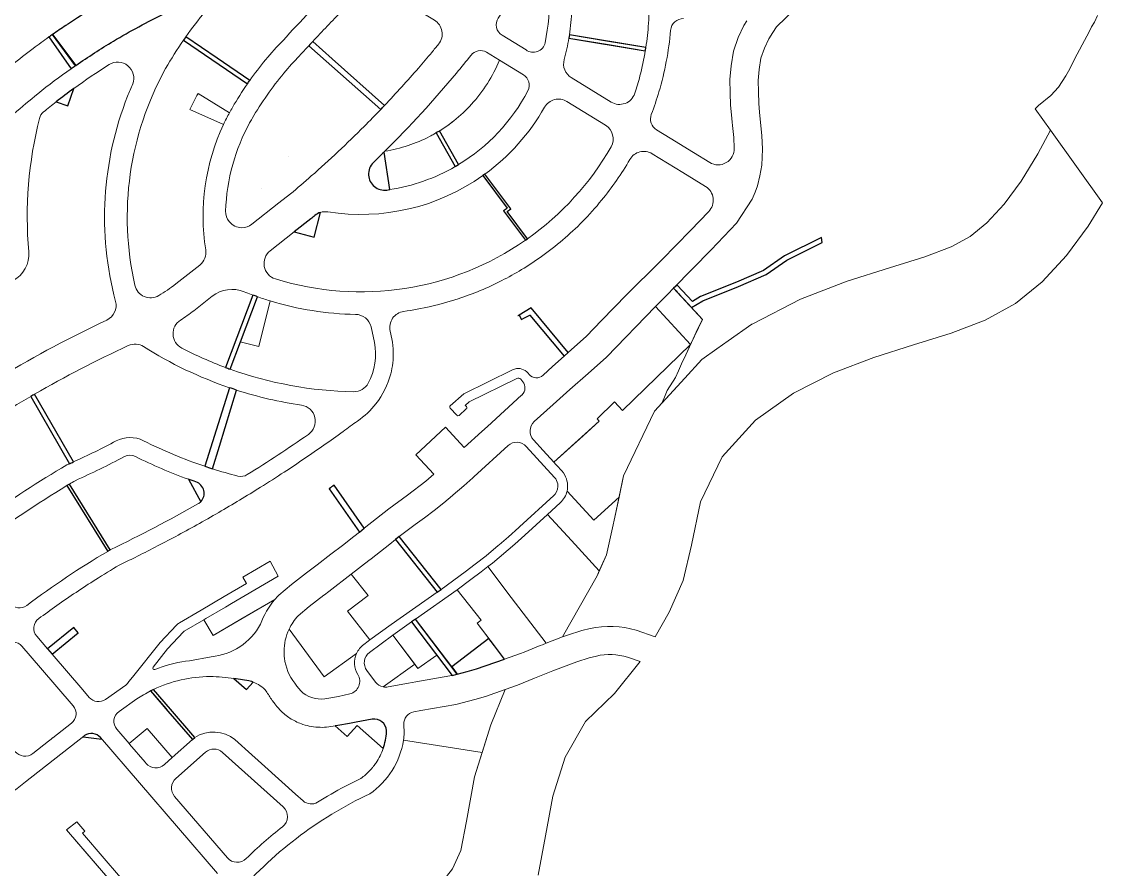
# Model space of a CAD drawing. Header units: inches. Extents: x 175858 to 195396, y 2973160 to 2975121.
# Drawn here: x 176237 to 176907, y 2974121 to 2974647 of the extents above; entities that cross this region are included whole.
import ezdxf

# ---------------------------------------------------------------- set-up
doc = ezdxf.new("R2010")
doc.units = ezdxf.units.IN
doc.header["$MEASUREMENT"] = 0
for name, color, linetype, lineweight in [('E4-Flood Prone-hatch', 105, 'Continuous', 13), ('E5-National Imp Open Space Hatch', 116, 'Continuous', 13), ('E6-Local Open Space Hatch', 62, 'Continuous', 13), ('Plot Boundary old', 250, 'Continuous', 5), ('Proposed Amenities Hatch', 20, 'Continuous', 13), ('Proposed Institutional Hatch', 145, 'Continuous', 13), ('UV-2-High Density Hatch', 31, 'Continuous', 13), ('UV-3-Low Density Hatch', 41, 'Continuous', 13)]:
    doc.layers.add(name, color=color, linetype=linetype, lineweight=lineweight)
doc.layers.add('Off Street Footpath Hatch', color=22, linetype='Continuous')
doc.layers.add('Proposed Service Plots Hatch', color=11, linetype='Continuous')
doc.layers.add('UC-2 Urban Centre', color=7, linetype='Continuous', lineweight=13, true_color=0xda0b2e)

msp = doc.modelspace()

# ---------------------------------------------------------------- linework, layer by layer
msp.add_lwpolyline([(176280.93, 2974654.86, 0.009923), (176266.09, 2974645.54, 0.001133), (176264.42, 2974644.44, 0.005669), (176256.14, 2974638.81), (176270.68, 2974619.69, -0.016629), (176294.01, 2974634.72, -0.021765), (176325.96, 2974651.98, 0.055051), (176335.24, 2974657.83)], format="xyb")
at = {"layer": 'E4-Flood Prone-hatch'}
msp.add_lwpolyline([(176885.04, 2974501.7), (176898.52, 2974520.05), (176907.37, 2974534.5), (176875.16, 2974579.6), (176867.28, 2974564.78), (176856.98, 2974547.95), (176846.42, 2974533.58), (176835.8, 2974522.1), (176825.3, 2974513.62), (176813.52, 2974507.06), (176797.23, 2974500.86), (176775.36, 2974494.1), (176749.15, 2974485.84), (176720.19, 2974474.67), (176690.47, 2974459.49), (176689.9, 2974459.2), (176675.32, 2974448.86), (176668.27, 2974443.87), (176659.02, 2974437.31), (176648.34, 2974425.71), (176629.59, 2974405.33), (176610.43, 2974365.24), (176605.02, 2974339.54), (176603.62, 2974332.94), (176599.77, 2974316.12), (176593.96, 2974303.13), (176572.61, 2974265.19), (176575.58, 2974266.33), (176584.42, 2974269.26), (176589.6, 2974270.42, -0.12911), (176618.24, 2974269.41), (176630.06, 2974265.33), (176638.67, 2974280.62), (176647.41, 2974300.18), (176652.46, 2974322.2), (176658.13, 2974349.08), (176671.47, 2974377), (176692.24, 2974399.57), (176715.87, 2974416.32), (176740.61, 2974428.96), (176765.68, 2974438.62), (176790.25, 2974446.37), (176813.51, 2974453.56), (176834.68, 2974461.61), (176853.38, 2974472.02), (176870.04, 2974485.48)], format="xyb", close=True, dxfattribs=at)
msp.add_lwpolyline([(176557.41, 2974117.5), (176562.08, 2974141.79), (176566.56, 2974166.5), (176574.16, 2974190.64), (176586.71, 2974212.76), (176604.72, 2974230.23), (176620.65, 2974250.06), (176612.89, 2974252.74, 0.126197), (176593.57, 2974253.37), (176589.09, 2974252.37), (176581.48, 2974249.85), (176566.57, 2974244.12), (176555.25, 2974239.57), (176544.66, 2974235.22), (176536.95, 2974232.56), (176528.06, 2974210.7), (176517.93, 2974178.51), (176512.93, 2974150.98), (176509.42, 2974132.74), (176504.3, 2974121.42), (176494.58, 2974109.09)], format="xyb", dxfattribs=at)
at = {"layer": 'E5-National Imp Open Space Hatch'}
for points in [[(176728.38, 2974666.2), (176705.34, 2974643.69), (176702.88, 2974640.12), (176700.43, 2974636.11), (176697.74, 2974630.42), (176695.57, 2974624.14), (176694.46, 2974617.22), (176693.81, 2974610.34), (176693.99, 2974603.19), (176694.29, 2974596.02), (176694.74, 2974590.59), (176695.38, 2974584.24), (176696.23, 2974576.26), (176696.55, 2974567.73), (176696.11, 2974557.87), (176694.94, 2974551.29), (176693.49, 2974545.06), (176692.12, 2974541.03), (176690.12, 2974536.81), (176680.41, 2974521.75), (176664.64, 2974505.22), (176641.45, 2974481.43, -0.000098), (176647.34, 2974475.07), (176648.64, 2974473.68), (176651.48, 2974470.62), (176655.16, 2974466.65), (176657.19, 2974464.47), (176659.31, 2974462.18), (176656.52, 2974456.49), (176652.52, 2974447.75), (176648.94, 2974440.2), (176646.29, 2974434.64), (176644.44, 2974430.34), (176642.59, 2974426.04), (176637.5, 2974417.96), (176635.73, 2974413.94), (176634.09, 2974410.22), (176648.34, 2974425.71), (176659.02, 2974437.31), (176668.27, 2974443.87), (176675.32, 2974448.86), (176689.9, 2974459.2), (176690.47, 2974459.49), (176720.19, 2974474.67), (176749.15, 2974485.84), (176775.36, 2974494.1), (176797.23, 2974500.86), (176813.52, 2974507.06), (176825.3, 2974513.62), (176835.8, 2974522.1), (176846.42, 2974533.58), (176856.98, 2974547.95), (176867.28, 2974564.78), (176875.16, 2974579.6), (176865.73, 2974592.8)], [(176368.87, 2974103.47, -0.108421), (176453.01, 2974167.93, 0.204344), (176473.89, 2974201.11), (176522.64, 2974193.48), (176517.93, 2974178.51), (176512.93, 2974150.98), (176509.42, 2974132.74), (176504.3, 2974121.42), (176494.58, 2974109.09)]]:
    msp.add_lwpolyline(points, format="xyb", dxfattribs=at)
msp.add_lwpolyline([(176865.73, 2974592.8), (176867.8, 2974594.81), (176875.46, 2974600.93), (176880.05, 2974606.11), (176884.68, 2974613.29), (176887.25, 2974617.46), (176890.31, 2974623.96), (176897.75, 2974637.86), (176900.02, 2974642.07), (176900.59, 2974643.56), (176902.53, 2974646.39), (176904.28, 2974650.67)], dxfattribs=at)
at = {"layer": 'E6-Local Open Space Hatch'}
for points in [[(176346.46, 2974602.23, 0.017555), (176341.45, 2974592.35), (176362.28, 2974583.07, -0.015227), (176365.96, 2974590.33)], [(176391.24, 2974473.61, -0.010816), (176383.29, 2974476.22), (176372.7, 2974448.18), (176384.12, 2974445.31)], [(176605.02, 2974339.54), (176607.64, 2974352.01), (176591.93, 2974337.68), (176575.35, 2974355.69, -0.153639), (176571.13, 2974348.42), (176563.26, 2974341.25), (176578.03, 2974325), (176595.31, 2974306.14), (176599.77, 2974316.12), (176603.62, 2974332.94)], [(176385.25, 2974273.07, -0.089411), (176394.12, 2974288.47), (176383.68, 2974282.37), (176371.4, 2974275.2), (176355.78, 2974266.08), (176350.04, 2974275.9), (176337.93, 2974268.8, 0.03693), (176337.69, 2974268.63, 0.036571), (176337.47, 2974268.44), (176327.62, 2974257.82), (176318.59, 2974246.56, 0.767057), (176319.74, 2974245, -0.006903), (176321.97, 2974245.84, -0.071603), (176341.27, 2974250.48), (176354.59, 2974252.92, 0.248855)], [(176445.62, 2974241.91, -0.248917), (176444.83, 2974255.01), (176424.8, 2974240.41), (176402.96, 2974270.14, 0.111291), (176399.8, 2974256.15, 0.000004), (176399.8, 2974256.15, 0.031091), (176400.05, 2974252.11, 0.131645), (176406.41, 2974236.47), (176407.83, 2974234.6), (176410.16, 2974231.72, 0.221075), (176425.17, 2974226.79), (176433.49, 2974228.29), (176440.65, 2974229.96, 0.509676)], [(176494.48, 2974254), (176482.89, 2974245.68), (176480.9, 2974248.3), (176461.32, 2974234.25, 0.051648), (176462.96, 2974234.08, 0.044515), (176464.38, 2974234.2), (176477.1, 2974236.49), (176481.56, 2974237.3), (176502.62, 2974241.05), (176504.07, 2974241.41)], [(176314.94, 2974208.54), (176303.66, 2974199.14), (176303.98, 2974198.77), (176313.68, 2974187.5), (176314.24, 2974186.84, 0.418437), (176325.61, 2974186.07), (176330.53, 2974190.43)]]:
    msp.add_lwpolyline(points, format="xyb", close=True, dxfattribs=at)
at = {"layer": 'Off Street Footpath Hatch'}
for points in [[(176256.14, 2974638.81, 0.001477), (176254, 2974637.32), (176267.71, 2974617.62, -0.005379), (176270.41, 2974619.5)], [(176338.91, 2974637.4), (176337.48, 2974635.35), (176377.12, 2974608.28, -0.002878), (176378.54, 2974610.31), (176358.31, 2974624.13)], [(176429.62, 2974623.79), (176417.6, 2974634.48, 0.00057), (176415.21, 2974631.91), (176459.78, 2974592.36, 0.001243), (176462.16, 2974594.86)], [(176576.84, 2974638.59, -0.003803), (176576.52, 2974636.63), (176623.87, 2974628.73, 0.002812), (176624.19, 2974630.72), (176576.84, 2974638.59, -0.003803)], [(176496.22, 2974579.08, -0.006196), (176494.25, 2974577.9), (176505.97, 2974556.95, 0.004922), (176507.95, 2974558.12), (176496.22, 2974579.08, -0.006196)], [(176524.37, 2974552.25, -0.003026), (176523.09, 2974551.33), (176538.27, 2974531.06, -0.004596), (176535.95, 2974529.42), (176549.56, 2974511.25, 0.00228), (176550.89, 2974512.19), (176538.27, 2974529.09), (176540.53, 2974530.72), (176524.37, 2974552.25, -0.003026)], [(176681.67, 2974482.49), (176698.75, 2974489.91), (176711.72, 2974498.93), (176733.54, 2974509.76), (176733.06, 2974512.87), (176710.19, 2974501.52), (176697.28, 2974492.54), (176680.52, 2974485.26), (176658.16, 2974476.3), (176653.08, 2974473.3), (176643.65, 2974483.47), (176641.45, 2974481.43), (176641.45, 2974481.43, -0.000098), (176647.34, 2974475.08), (176650.43, 2974471.74), (176652.52, 2974469.49), (176659.49, 2974473.6)], [(176363.52, 2974432.37, 0.003114), (176366.34, 2974431.34), (176372.71, 2974448.21), (176383.31, 2974476.25, -0.003881), (176380.49, 2974477.27, -0.000002), (176380.49, 2974477.27), (176380.49, 2974477.27), (176363.52, 2974432.37, 0.003114)], [(176553, 2974469.31), (176545.63, 2974464.86), (176545.68, 2974464.77), (176547.14, 2974462.15, 0.006674), (176552.34, 2974464.88), (176573.64, 2974439.45), (176576.13, 2974441.68), (176553, 2974469.31)], [(176350.64, 2974371.08, 0.004254), (176355.44, 2974369.51), (176359.72, 2974383.46), (176370.43, 2974418.3, -0.004733), (176365.91, 2974419.8), (176350.64, 2974371.08, 0.004254)], [(176245.13, 2974415.78, 0.000932), (176242.81, 2974414.44), (176254.84, 2974393.53), (176266.85, 2974372.67, 0.001121), (176269.29, 2974373.79)], [(176266.68, 2974360, 0.000624), (176265.14, 2974359.07), (176290.43, 2974318.31, -0.000824), (176291.98, 2974319.23), (176266.68, 2974360, 0.000624)], [(176430.88, 2974359.3, 0.000557), (176427.76, 2974357.17), (176446.62, 2974330.27), (176449.58, 2974332.62)], [(176318.84, 2974232.64, 0.006012), (176317.08, 2974231.77), (176326.54, 2974220.78), (176327.83, 2974219.28), (176343.09, 2974201.55), (176344.51, 2974202.81), (176329.36, 2974220.41)]]:
    msp.add_lwpolyline(points, format="xyb", close=True, dxfattribs=at)
for points in [[(176471.29, 2974327.49), (176468.93, 2974325.62), (176494.8, 2974292.96), (176497.26, 2974294.69)], [(176481.3, 2974276.28), (176478.85, 2974274.54), (176504.07, 2974241.41), (176507.25, 2974242.19)]]:
    msp.add_lwpolyline(points, close=True, dxfattribs=at)
at = {"layer": 'Plot Boundary old', "flags": 128}
for points in [[(176402.74, 2974563.13), (176402.74, 2974563.13)], [(176385.81, 2974543.47), (176385.81, 2974543.47)]]:
    msp.add_lwpolyline(points, close=True, dxfattribs=at)
at = {"layer": 'Proposed Amenities Hatch'}
for points in [[(176564.11, 2974664.71, 0.740064), (176545.53, 2974669.26, -0.014925), (176532.68, 2974649.05, 0.429928), (176535.01, 2974638.42), (176549.91, 2974629.32, 0.546934), (176561.73, 2974633.77, 0.066651)], [(176515.81, 2974626, -0.370384), (176525.4, 2974627.89), (176533.4, 2974622.98, -0.088094), (176516.06, 2974595.54, -0.040168), (176505.18, 2974585.37, -0.04027), (176492.77, 2974577.05, -0.008079), (176490.13, 2974575.63, -0.039239), (176476.72, 2974569.98, -0.039828), (176462.38, 2974566.45, 0.023024), (176506.73, 2974614.89, 0.008871), (176515.81, 2974626, -0.370384)], [(176629.59, 2974405.33), (176634.09, 2974410.22), (176635.73, 2974413.94), (176637.5, 2974417.96), (176642.59, 2974426.04), (176644.44, 2974430.34), (176646.29, 2974434.64), (176648.94, 2974440.2), (176651.96, 2974446.57), (176609.77, 2974405.58), (176604.77, 2974410.97), (176593.98, 2974400.48), (176595.31, 2974399.04), (176567.23, 2974373.54), (176568.49, 2974372.17), (176570.04, 2974370.48, -0.074035), (176573.9, 2974365.63, -0.185626), (176575.35, 2974355.69), (176591.93, 2974337.68), (176607.64, 2974352.01), (176610.43, 2974365.24)]]:
    msp.add_lwpolyline(points, format="xyb", close=True, dxfattribs=at)
msp.add_lwpolyline([(176641.45, 2974481.43), (176637.91, 2974477.89), (176633.67, 2974473.64), (176630.14, 2974470.1), (176651.96, 2974446.57), (176659.31, 2974462.18), (176641.45, 2974481.43)], close=True, dxfattribs=at)
at = {"layer": 'Proposed Institutional Hatch'}
for points in [[(176593.96, 2974303.13), (176595.31, 2974306.14), (176578.03, 2974325), (176563.26, 2974341.25), (176549.09, 2974328.32), (176542.87, 2974322.77), (176529.03, 2974310.94), (176526.23, 2974308.81), (176540.78, 2974289.72), (176562.46, 2974261.28), (176572.61, 2974265.19), (176593.96, 2974303.13)], [(176522.09, 2974275.66), (176507.16, 2974294.51), (176481.3, 2974276.28), (176503.88, 2974246.62), (176526.89, 2974264.18), (176519.56, 2974273.78), (176522.09, 2974275.66)]]:
    msp.add_lwpolyline(points, close=True, dxfattribs=at)
for points in [[(176439.21, 2974281.11), (176452.04, 2974290.89), (176441.54, 2974304.14), (176427.52, 2974293.43), (176424.92, 2974291.44), (176424.45, 2974291.07), (176415.32, 2974284.05), (176408.57, 2974278.39, 0.076988), (176402.96, 2974270.14), (176424.8, 2974240.41), (176444.83, 2974255.01, -0.126767), (176449.22, 2974260.45), (176451.98, 2974262.55), (176453.05, 2974263.33), (176439.21, 2974281.11)], [(176467.24, 2974266.31), (176452.79, 2974255.63, 0.416441), (176451.19, 2974244.39), (176456.58, 2974237.25, 0.181192), (176461.32, 2974234.25), (176480.9, 2974248.3), (176467.24, 2974266.31)]]:
    msp.add_lwpolyline(points, format="xyb", close=True, dxfattribs=at)
at = {"layer": 'Proposed Service Plots Hatch'}
for points in [[(176269.4, 2974605.3, 0.008304), (176258.44, 2974597.05), (176265.68, 2974594.6), (176269.4, 2974605.3, 0.008304)], [(176461.91, 2974565.97, -0.003266), (176455.26, 2974559.44, 0.219338), (176452.23, 2974551.64, 0.436746), (176463.6, 2974542.36, 0.003783), (176465.35, 2974542.62), (176461.91, 2974565.97, -0.003266)], [(176422.35, 2974528.49, 0.097875), (176418.95, 2974526.61, -0.01001), (176416.36, 2974524.44), (176406.19, 2974516.45), (176418.57, 2974513.22), (176422.35, 2974528.49, 0.097875)], [(176348.15, 2974349.06, 0.548077), (176345.19, 2974361.36, -0.003967), (176340.49, 2974363.02), (176348.15, 2974349.06, 0.548077)], [(176380.6, 2974237.22, 0.004762), (176380.27, 2974237.33, 0.007384), (176379.74, 2974237.49, 0.025326), (176377.92, 2974237.92), (176374.12, 2974238.62, 0.010859), (176368.76, 2974239.49), (176376.46, 2974232.6)], [(176454.55, 2974214.15), (176444.56, 2974212.36), (176440.37, 2974211.59), (176433.12, 2974210.27), (176431.62, 2974210.05), (176438.99, 2974203.43), (176445.25, 2974210.4), (176461.27, 2974196, 0.069152), (176463.4, 2974206.45), (176463.36, 2974207.13, 0.45245)], [(176276.06, 2974204.01), (176275.66, 2974203.74), (176275.19, 2974203.37), (176286.77, 2974201.91), (176286.04, 2974202.76, 0.38497)]]:
    msp.add_lwpolyline(points, format="xyb", close=True, dxfattribs=at)
for points in [[(176272.16, 2974267.75), (176269.5, 2974271.12), (176253.13, 2974257.86), (176255.93, 2974254.61), (176272.16, 2974267.75)], [(176536.57, 2974251.47), (176530.27, 2974259.75), (176526.89, 2974264.18), (176503.88, 2974246.62), (176507.25, 2974242.19), (176513.41, 2974243.71), (176519.13, 2974245.45), (176536.57, 2974251.47)]]:
    msp.add_lwpolyline(points, close=True, dxfattribs=at)
at = {"layer": 'UC-2 Urban Centre', "flags": 128}
for points in [[(176599.96, 2974634.75), (176624.19, 2974630.72, 0.021195), (176625.87, 2974645.78, 0.023514), (176626.24, 2974662.59, 0.1318), (176599.98, 2974751.48, 0.639357), (176581.95, 2974749.37, -0.022999), (176568.85, 2974714.87, 0.200894), (176568.75, 2974707.14, -0.078413), (176577.96, 2974667.44, -0.025609), (176578.24, 2974654.05, -0.029704), (176576.84, 2974638.59), (176599.96, 2974634.75)], [(176449.48, 2974581.82, 0.005305), (176459.78, 2974592.36), (176415.21, 2974631.91), (176415.21, 2974631.91, 0.001392), (176409.37, 2974625.61, 0.017781), (176399.79, 2974614.96, 0.04298), (176379.96, 2974586.65, 0.006217), (176378.48, 2974584.02)], [(176396.67, 2974534.41), (176403.77, 2974539.98, 0.006145), (176416.73, 2974551.09, 0.016168), (176449.48, 2974581.82)], [(176368.02, 2974558.32, 0.060824), (176363.61, 2974529.27, 0.17612), (176365.79, 2974522.79, 0.228425), (176373.61, 2974519.02, 0.167892), (176379.78, 2974521.15), (176396.67, 2974534.41)]]:
    msp.add_lwpolyline(points, format="xyb", dxfattribs=at)
at = {"layer": 'UC-2 Urban Centre'}
for points in [[(176432.62, 2974670.42, 0.481836), (176430.7, 2974685.94), (176406.22, 2974700.95, 0.350747), (176393.83, 2974699.4, 0.00683), (176364.22, 2974668.11, 0.037823), (176338.91, 2974637.4), (176358.32, 2974624.15), (176378.54, 2974610.31, -0.03758), (176399.18, 2974635.21, -0.007796)], [(176497.73, 2974641, 0.211965), (176493.13, 2974647.68), (176467.63, 2974663.3), (176460.46, 2974667.7, 0.348234), (176448.13, 2974666.21, 0.002883), (176435.69, 2974653.5, 0.004256), (176417.6, 2974634.48), (176429.62, 2974623.79), (176462.16, 2974594.86, 0.011253), (176483.15, 2974618.03, 0.004596), (176491.42, 2974627.76, 0.004316), (176495.64, 2974632.82, 0.221357)], [(176362.28, 2974583.07), (176341.45, 2974592.35, -0.017555), (176346.46, 2974602.23), (176365.96, 2974590.33, -0.007164), (176367.85, 2974593.67, -0.020094), (176377.12, 2974608.28), (176337.48, 2974635.35, 0.019798), (176326.32, 2974617.73, 0.183799), (176307.29, 2974483.29, 0.508691), (176322.13, 2974476.9, 0.032743), (176332.64, 2974484.16), (176347.57, 2974495.88, 0.271269), (176351.28, 2974505.28, -0.150199)], [(176600.77, 2974632.59), (176600.77, 2974632.59), (176576.52, 2974636.63, -0.026103), (176573.57, 2974623.26, 0.33424), (176577.99, 2974612.08), (176602.66, 2974596.95, 0.484247), (176617.39, 2974602.36, 0.015693), (176620.55, 2974613.13, 0.022311), (176623.87, 2974628.73)], [(176459.78, 2974592.36), (176415.21, 2974631.91, 0.001392), (176409.37, 2974625.61, 0.017781), (176399.79, 2974614.96, 0.04298), (176379.96, 2974586.65, 0.006217), (176378.48, 2974584.02, 0.057427), (176368.02, 2974558.32, 0.060824), (176363.61, 2974529.27, 0.17612), (176365.79, 2974522.79, 0.228425), (176373.61, 2974519.02, 0.167892), (176379.78, 2974521.15), (176396.67, 2974534.41), (176403.77, 2974539.98, 0.006145), (176416.73, 2974551.09, 0.016168), (176449.48, 2974581.82, 0.005305)], [(176602.62, 2974569.17, 0.405562), (176599.17, 2974582.67), (176575.29, 2974597.31, 0.424607), (176561.36, 2974593.71, -0.107335), (176524.37, 2974552.25), (176540.53, 2974530.72), (176538.27, 2974529.09), (176550.89, 2974512.19, 0.108847)], [(176505.97, 2974556.95), (176494.25, 2974577.9, -0.004569), (176492.77, 2974577.05, -0.008079), (176490.13, 2974575.63, -0.039239), (176476.72, 2974569.98, -0.039828), (176462.38, 2974566.45, -0.000235), (176461.91, 2974565.97), (176465.35, 2974542.62, 0.092958)], [(176535.95, 2974529.42, 0.004596), (176538.27, 2974531.06), (176523.09, 2974551.33, -0.19577), (176426.97, 2974528.85, 0.117459), (176422.35, 2974528.49), (176418.57, 2974513.22), (176406.19, 2974516.45), (176391.21, 2974504.69, 0.604626), (176394.42, 2974487.27, 0.23115), (176549.56, 2974511.25)], [(176335.57, 2974461.69, 0.023045), (176343.88, 2974467.56), (176355.28, 2974476.5, -0.268623), (176375.12, 2974479.31), (176376.2, 2974478.87, 0.005913), (176380.47, 2974477.24), (176363.5, 2974432.33, -0.030872), (176336.34, 2974444.39, -0.576973), (176335.57, 2974461.69, 0.023045)], [(176455.97, 2974447.89), (176453.77, 2974457.5, 0.344705), (176444.2, 2974465.27, -0.069717), (176391.23, 2974473.61), (176384.13, 2974445.31), (176372.7, 2974448.18), (176366.32, 2974431.31, 0.08145), (176443.01, 2974417.28, 0.283569), (176452.04, 2974422.62, 0.166281), (176455.97, 2974447.89)]]:
    msp.add_lwpolyline(points, format="xyb", close=True, dxfattribs=at)
for points in [[(176496.22, 2974579.08, 0.029492), (176505.18, 2974585.37, 0.040168), (176516.06, 2974595.54, 0.088094), (176533.4, 2974622.98), (176548.29, 2974613.86, -0.394338), (176551.02, 2974603.99, -0.137155), (176507.95, 2974558.12)], [(176455.26, 2974559.44, -0.000041), (176455.26, 2974559.45)]]:
    msp.add_lwpolyline(points, format="xyb", dxfattribs=at)
msp.add_arc((176484.78, 2974525.77), 121.21, 151.27532, 164.42228, dxfattribs=at)
at = {"layer": 'UV-2-High Density Hatch'}
msp.add_lwpolyline([(176647.63, 2974648.72, 0.392224), (176639.57, 2974641.42, -0.050384), (176632.35, 2974603.32, -0.019187), (176627.61, 2974589.31, 0.360937), (176630.9, 2974579.64), (176639.24, 2974574.52), (176653.73, 2974565.64), (176663.8, 2974559.47, 0.598793), (176679.02, 2974568.37), (176678.77, 2974574.99), (176677.97, 2974582.43), (176677.75, 2974584.57), (176677.31, 2974589), (176676.82, 2974594.93), (176676.5, 2974602.6), (176676.28, 2974610.95), (176677.09, 2974619.45), (176678.54, 2974628.42), (176681.51, 2974637.03), (176685.01, 2974644.44), (176686.81, 2974647.39)], format="xyb", dxfattribs=at)
for points in [[(176302.82, 2974600.61, 0.004964), (176305.99, 2974608.23, 0.717246), (176291.28, 2974620.17, 0.016007), (176269.4, 2974605.3), (176265.68, 2974594.6), (176258.44, 2974597.05, 0.006051), (176250.62, 2974590.8, 0.160941), (176248.1, 2974586.83, 0.082871), (176241.47, 2974504.09, -0.299381), (176231.8, 2974486.21, 0.03687), (176134.35, 2974424.13, 0.416904), (176132.87, 2974413.57), (176152.85, 2974387.31, 0.411272), (176163.3, 2974385.84, -0.050071), (176289.9, 2974461.76, 0.361575), (176295.31, 2974473.35, -0.160139)], [(176651.96, 2974446.57), (176630.14, 2974470.1), (176599.9, 2974438.8), (176588.44, 2974428.57), (176577.02, 2974418.74), (176566.69, 2974409.36), (176555, 2974398.74, 0.414213), (176554.5, 2974387.44), (176560.58, 2974380.8), (176567.23, 2974373.54), (176585.36, 2974390), (176595.31, 2974399.04), (176593.98, 2974400.48), (176604.77, 2974410.97), (176609.77, 2974405.58)], [(176365.91, 2974419.8, -0.058721), (176312.75, 2974445.27, 0.25459), (176303.21, 2974445.9, 0.022739), (176245.13, 2974415.78), (176269.29, 2974373.79, 0.012256), (176295.7, 2974386.77, -0.241613), (176312.59, 2974386.91, 0.034795), (176350.64, 2974371.08)], [(176254.84, 2974393.53), (176242.81, 2974414.44, 0.028029), (176175.54, 2974370.01, 0.417337), (176174.04, 2974359.45), (176194.02, 2974333.19, 0.09198), (176196.05, 2974331.35), (176211.25, 2974342.14), (176213.81, 2974338.53, -0.022785), (176265.17, 2974371.91, 0.000768), (176266.85, 2974372.67)], [(176410.68, 2974408.93, -0.041092), (176370.43, 2974418.3), (176359.72, 2974383.46), (176355.44, 2974369.51, 0.013797), (176371.16, 2974364.99, 0.204621), (176376.98, 2974365.88, 0.013105), (176414.94, 2974390.83, 0.679289)], [(176538.93, 2974327.29), (176545.34, 2974333.03), (176545.85, 2974333.49), (176567.09, 2974352.86, 0.037301), (176567.91, 2974353.72, 0.220384), (176569.56, 2974360.24, 0.139352), (176567.61, 2974364.16), (176550.08, 2974383.39, 0.412864), (176538.8, 2974383.91), (176517.48, 2974364.46), (176516.93, 2974363.96), (176511.29, 2974358.92), (176504.78, 2974353.36), (176504.3, 2974352.95), (176498.86, 2974348.3), (176492.89, 2974343.74), (176486.91, 2974339.19), (176481.16, 2974334.97), (176475.33, 2974330.69), (176471.29, 2974327.49), (176468.93, 2974325.62), (176465.42, 2974322.84), (176453.94, 2974313.75), (176452.37, 2974312.53), (176441.54, 2974304.14), (176452.04, 2974290.89), (176439.21, 2974281.11), (176453.05, 2974263.33), (176466.24, 2974272.95), (176494.8, 2974292.96), (176497.27, 2974294.69), (176512.07, 2974305.56), (176518.35, 2974310.34), (176525.26, 2974315.61), (176532.69, 2974321.96), (176533.17, 2974322.37), (176538.93, 2974327.29)], [(176340.49, 2974363.02, -0.028514), (176307.62, 2974377.1, 0.240437), (176300.8, 2974377.03, -0.014284), (176270.23, 2974362.13, 0.001436), (176266.68, 2974360), (176291.98, 2974319.23, -0.000247), (176292.44, 2974319.5, 0.017065), (176346.45, 2974347.74, 0.072201), (176348.15, 2974349.06)], [(176265.14, 2974359.07, 0.022476), (176211.26, 2974323.05, 0.417586), (176209.77, 2974312.49), (176229.75, 2974286.23, 0.410671), (176240.19, 2974284.74, -0.027678), (176290.43, 2974318.31)], [(176431.62, 2974210.05), (176427.51, 2974209.45, -0.036924), (176422.17, 2974209.17, -0.074754), (176411.55, 2974211, -0.055095), (176404.32, 2974214.33, -0.052825), (176398.22, 2974218.92), (176397.32, 2974219.83), (176396.17, 2974221.19), (176395.39, 2974222.16), (176394.04, 2974223.82), (176393.59, 2974224.41), (176392.46, 2974225.91, -0.024375), (176388.75, 2974231.62, 0.136123), (176380.6, 2974237.22), (176376.46, 2974232.6), (176368.76, 2974239.49, 0.029531), (176354.05, 2974240.66, 0.112293), (176318.84, 2974232.64), (176329.36, 2974220.41), (176344.47, 2974202.85, -0.322059), (176369.33, 2974201.57), (176371.39, 2974199.71), (176373.5, 2974197.81), (176375.73, 2974195.81), (176387.99, 2974184.79), (176406.93, 2974167.76), (176411.61, 2974163.56, 0.332224), (176420.55, 2974162.74, -0.017461), (176437.56, 2974172.5, -0.009847), (176447.44, 2974177.47, 0.048198), (176453.03, 2974182.4, 0.014624), (176454.53, 2974184.1, 0.002196), (176454.75, 2974184.37, 0.005248), (176455.26, 2974185, 0.017601), (176456.86, 2974187.21, 0.063686), (176461.27, 2974196), (176445.25, 2974210.4), (176438.99, 2974203.43)], [(176327.83, 2974219.28), (176317.08, 2974231.77, 0.030412), (176308.55, 2974226.75), (176297.47, 2974218.98, 0.443724), (176296.08, 2974207.95), (176303.66, 2974199.14), (176314.94, 2974208.54), (176330.53, 2974190.43), (176343.09, 2974201.55)], [(176536.95, 2974232.56), (176524.69, 2974228.33), (176518.19, 2974226.35), (176506.36, 2974223.43), (176484.73, 2974219.58), (176480.29, 2974218.78, 0.378133), (176474.13, 2974211), (176474.41, 2974205.73, -0.023266), (176473.89, 2974201.11), (176522.64, 2974193.48), (176528.06, 2974210.7), (176536.95, 2974232.56)], [(176361.67, 2974193.65, 0.380906), (176351.05, 2974193.69), (176332.67, 2974177.5, 0.410448), (176331.91, 2974166.31), (176364.68, 2974128.23, 0.435075), (176376.38, 2974127.77, -0.030169), (176398.88, 2974147.54, 0.467352), (176399.32, 2974159.81)]]:
    msp.add_lwpolyline(points, format="xyb", close=True, dxfattribs=at)
for points in [[(176540.78, 2974289.72), (176526.23, 2974308.81), (176521.99, 2974305.57), (176515.67, 2974300.75), (176507.16, 2974294.51), (176522.09, 2974275.66), (176519.56, 2974273.78), (176530.27, 2974259.75), (176536.57, 2974251.47), (176546.45, 2974254.88), (176548.66, 2974255.78), (176558.76, 2974259.84), (176560.17, 2974260.4), (176562.46, 2974261.28), (176540.78, 2974289.72)], [(176478.85, 2974274.54), (176467.24, 2974266.31), (176482.89, 2974245.68), (176494.48, 2974254), (176478.85, 2974274.54)]]:
    msp.add_lwpolyline(points, close=True, dxfattribs=at)
at = {"layer": 'UV-3-Low Density Hatch'}
for points in [[(176267.71, 2974617.62), (176254, 2974637.32, 0.006806), (176244.27, 2974630.26, 0.009569), (176230.92, 2974619.9, 0.001015), (176229.53, 2974618.77, 0.009826), (176216.29, 2974607.55, 0.009789), (176203.55, 2974595.87, 0.001664), (176201.43, 2974593.83, 0.016384), (176181.31, 2974573.06, 0.00087), (176180.28, 2974571.92, -0.01791), (176170.07, 2974561.38), (176185.79, 2974543.2, 0.019303), (176198.11, 2974555.85, -0.000921), (176199.14, 2974556.99, -0.016371), (176218.15, 2974576.61, -0.023095), (176247.06, 2974602.08, -0.015488)], [(176559.5, 2974501.14, -0.019108), (176547.19, 2974493.04, 0.019108)], [(176547.19, 2974493.04, -0.019957), (176534.85, 2974486.21, 0.019957)], [(176544.81, 2974464.33, 0.001126), (176545.68, 2974464.77, -0.001126)], [(176542.73, 2974431.37, 0.040523), (176541.53, 2974430.89, -0.040523)], [(176499.93, 2974395.32), (176481.49, 2974378.26), (176499.93, 2974395.32), (176511.6, 2974382.7), (176522.52, 2974392.63), (176525.97, 2974395.77), (176547.16, 2974415.12), (176547.32, 2974415.27, 0.399598), (176547.84, 2974423.53), (176546.6, 2974425, 0.345621), (176544.18, 2974425.51), (176514.62, 2974410.94), (176512.25, 2974408.83), (176512.92, 2974408.11, -0.420417), (176512.85, 2974406.68), (176508.34, 2974402.66, -0.409582), (176506.94, 2974402.73), (176502.88, 2974407.15, -0.418861), (176502.95, 2974408.57, 0.418861), (176502.88, 2974407.15), (176506.94, 2974402.73, 0.409582), (176508.34, 2974402.66), (176512.85, 2974406.68, 0.420417), (176512.92, 2974408.11), (176512.25, 2974408.83), (176514.62, 2974410.94), (176544.18, 2974425.51, -0.345621), (176546.6, 2974425), (176547.84, 2974423.53, -0.399598), (176547.32, 2974415.27), (176547.16, 2974415.12), (176525.97, 2974395.77), (176522.52, 2974392.63), (176511.6, 2974382.7)], [(176578.03, 2974325), (176595.31, 2974306.14), (176599.77, 2974316.12), (176603.62, 2974332.94), (176605.02, 2974339.54), (176607.64, 2974352.01), (176591.93, 2974337.68), (176575.35, 2974355.69, -0.153639), (176571.13, 2974348.42), (176563.26, 2974341.25)], [(176400.48, 2974294.45), (176396.59, 2974291.19, 0.01834), (176394.12, 2974288.47), (176373.04, 2974276.16), (176394.12, 2974288.47, -0.01834), (176396.59, 2974291.19)]]:
    msp.add_lwpolyline(points, format="xyb", close=True, dxfattribs=at)
for points in [[(176596.78, 2974536.06, 0.039968), (176614.29, 2974561.38, -0.421452), (176628.17, 2974564.89), (176647.06, 2974553.31)], [(176634.06, 2974499.19), (176651.98, 2974517.3), (176663.24, 2974529.1, 0.480136), (176661.29, 2974544.59)], [(176596.78, 2974536.06, -0.023077), (176584.9, 2974522.82), (176584.9, 2974522.82, -0.021677), (176572.67, 2974511.43, -0.021669), (176559.5, 2974501.14)], [(176507.79, 2974474.92, 0.019024), (176521.54, 2974480.04)], [(176521.54, 2974480.04, 0.01902), (176534.86, 2974486.19)], [(176507.79, 2974474.92, -0.022875), (176490.8, 2974470.18)], [(176490.8, 2974470.18, -0.022142), (176474.01, 2974467.08, 0.440018), (176465.65, 2974454.94)], [(176552.99, 2974469.31, 0.001315), (176544.81, 2974464.33)], [(176563.63, 2974451.4), (176552.34, 2974464.88, -0.006674), (176547.14, 2974462.15), (176545.68, 2974464.77)], [(176465.65, 2974454.94), (176466.76, 2974450.1, -0.040597), (176467.57, 2974441.95, -0.067863), (176465.98, 2974428.4, -0.103384), (176456.84, 2974409.87)], [(176551.85, 2974428.08), (176551.2, 2974428.85), (176551.85, 2974428.08, 0.429322), (176560.53, 2974427.53), (176566.37, 2974432.94), (176573.64, 2974439.45), (176563.63, 2974451.4)], [(176604.77, 2974410.97), (176609.77, 2974405.58), (176651.96, 2974446.57), (176648.94, 2974440.2), (176646.29, 2974434.64), (176644.44, 2974430.34), (176642.59, 2974426.04), (176637.5, 2974417.96), (176635.73, 2974413.94), (176634.09, 2974410.22), (176629.59, 2974405.33), (176610.43, 2974365.24), (176607.64, 2974352.01), (176591.93, 2974337.68), (176575.35, 2974355.69, 0.185626), (176573.9, 2974365.63, 0.074035), (176570.04, 2974370.48), (176568.49, 2974372.17), (176567.23, 2974373.54), (176595.3, 2974399.02), (176595.31, 2974399.04), (176593.98, 2974400.48), (176604.77, 2974410.97)], [(176542.73, 2974431.37, -0.301197), (176551.2, 2974428.85)], [(176456.84, 2974409.87), (176456.84, 2974409.87, -0.078339), (176445.34, 2974399.14, -0.003066), (176436.43, 2974392.6, -0.008102), (176412.51, 2974375.83)], [(176412.51, 2974375.83), (176412.51, 2974375.83, -0.004182), (176399.96, 2974367.48)], [(176399.96, 2974367.48, -0.004851), (176385.22, 2974358.05)], [(176427.76, 2974357.17, 0.00102), (176430.88, 2974359.3, 0.00102)], [(176385.22, 2974358.05), (176385.22, 2974358.05, -0.004209), (176372.29, 2974350.11)], [(176372.29, 2974350.11, -0.004188), (176359.29, 2974342.43), (176359.29, 2974342.43, -0.00433), (176345.72, 2974334.71, -0.004145), (176332.6, 2974327.55)], [(176332.6, 2974327.55, -0.004001), (176319.83, 2974320.84)], [(176319.83, 2974320.84, -0.003865), (176307.39, 2974314.55, -0.003008), (176297.64, 2974309.79, 0.007148), (176283, 2974300.8)], [(176283, 2974300.8, 0.012096), (176258.84, 2974284.65)], [(176367.33, 2974286.01), (176363.5, 2974283.79), (176351.39, 2974276.69), (176350.04, 2974275.9), (176355.78, 2974266.08), (176373.04, 2974276.15), (176373.04, 2974276.16), (176394.12, 2974288.47, -0.01834), (176396.59, 2974291.19), (176400.48, 2974294.45)], [(176258.84, 2974284.65, 0.005739), (176247.65, 2974276.58, 0.436123), (176246.42, 2974265.66), (176253.13, 2974257.86), (176269.5, 2974271.12)], [(176333.92, 2974273.31, -0.03693), (176334.89, 2974273.98), (176348.35, 2974281.87)], [(176303.65, 2974237.5), (176305.9, 2974240.31), (176323.08, 2974261.75), (176323.08, 2974261.75), (176333.07, 2974272.52, -0.036234), (176333.92, 2974273.31)], [(176337.93, 2974268.8, 0.03693), (176337.69, 2974268.63)], [(176232.89, 2974194.25, 0.410342), (176244.03, 2974192.97), (176253.83, 2974200.63), (176255.31, 2974201.79), (176256.29, 2974202.56), (176256.48, 2974202.7), (176267.98, 2974211.7, 0.427973), (176269.04, 2974222.5), (176248.68, 2974246.16), (176237.19, 2974259.52, 0.405353), (176226.79, 2974260.45, 0.003939)], [(176275.09, 2974232.34), (176279.05, 2974227.74, 0.385661), (176289.04, 2974226.49), (176301.72, 2974235.39, 0.090115), (176303.65, 2974237.5)]]:
    msp.add_lwpolyline(points, format="xyb", dxfattribs=at)
for points in [[(176661.29, 2974544.59), (176647.06, 2974553.31)], [(176653.08, 2974473.3), (176658.16, 2974476.3), (176680.52, 2974485.26), (176697.28, 2974492.54), (176710.19, 2974501.52), (176733.06, 2974512.87), (176733.54, 2974509.76), (176711.72, 2974498.93), (176698.75, 2974489.91), (176681.67, 2974482.49), (176659.49, 2974473.6), (176652.52, 2974469.49)], [(176552.99, 2974469.31), (176576.13, 2974441.68), (176587.38, 2974451.76), (176596.72, 2974461.49), (176612.5, 2974477.58), (176632.64, 2974497.75), (176634.06, 2974499.19)], [(176650.43, 2974471.74), (176650.43, 2974471.74), (176641.45, 2974481.43), (176643.65, 2974483.47), (176653.08, 2974473.3)], [(176652.52, 2974469.49), (176650.43, 2974471.74)], [(176511.24, 2974415.96), (176502.95, 2974408.57), (176511.24, 2974415.96), (176541.53, 2974430.89)], [(176593.98, 2974400.48), (176593.98, 2974400.48), (176604.77, 2974410.97)], [(176585.36, 2974390), (176595.31, 2974399.04), (176593.98, 2974400.48)], [(176430.88, 2974359.3), (176449.58, 2974332.61), (176464.72, 2974344.61), (176476.43, 2974353.2), (176487.82, 2974361.88), (176492.72, 2974366.12), (176481.49, 2974378.26), (176492.72, 2974366.12), (176487.82, 2974361.88), (176476.43, 2974353.2), (176464.72, 2974344.61), (176449.58, 2974332.61), (176430.88, 2974359.3)], [(176435.99, 2974321.98), (176443.15, 2974327.53), (176446.62, 2974330.27), (176427.76, 2974357.17)], [(176400.48, 2974294.45), (176404.37, 2974297.7), (176413.79, 2974304.95), (176420.34, 2974309.98), (176428.86, 2974316.46), (176435.99, 2974321.98)], [(176374.26, 2974302.25), (176374.26, 2974302.25), (176391.31, 2974312.21)], [(176391.31, 2974312.21), (176391.31, 2974312.21), (176396.13, 2974302.88)], [(176362.61, 2974290.22), (176376.44, 2974298.33), (176374.26, 2974302.25)], [(176396.13, 2974302.88), (176367.32, 2974286.03), (176367.33, 2974286.01)], [(176348.35, 2974281.87), (176362.61, 2974290.22)], [(176272.16, 2974267.75), (176272.16, 2974267.75), (176255.93, 2974254.61), (176275.09, 2974232.34)], [(176269.5, 2974271.12), (176272.16, 2974267.75)]]:
    msp.add_lwpolyline(points, dxfattribs=at)
msp.add_lwpolyline([(176367.33, 2974286.01), (176367.32, 2974286.03), (176396.13, 2974302.88), (176367.32, 2974286.03)], close=True, dxfattribs=at)
at = {"layer": 'UV-3-Low Density Hatch', "flags": 128}
for points in [[(176358.61, 2974118.42), (176286.04, 2974202.76, 0.384973), (176276.06, 2974204.01), (176275.66, 2974203.74), (176239.5, 2974175.45), (176236.31, 2974172.95, 0.006321), (176219.97, 2974159.84, 0.094424), (176181.6, 2974113.83, 0.107727)], [(176269.86, 2974139.91), (176317.45, 2974084.61), (176264.97, 2974145.59, -0.60465), (176264.97, 2974145.59), (176271.24, 2974150.58, -0.761561), (176271.24, 2974150.58, -0.577427), (176271.24, 2974150.58), (176276.25, 2974144.75, 1.375204), (176276.25, 2974144.75), (176274.74, 2974143.45, 0.637642), (176274.74, 2974143.45), (176288.17, 2974127.83), (176323.75, 2974086.48, 0.400854)]]:
    msp.add_lwpolyline(points, format="xyb", dxfattribs=at)

doc.saveas('drawing.dxf')
